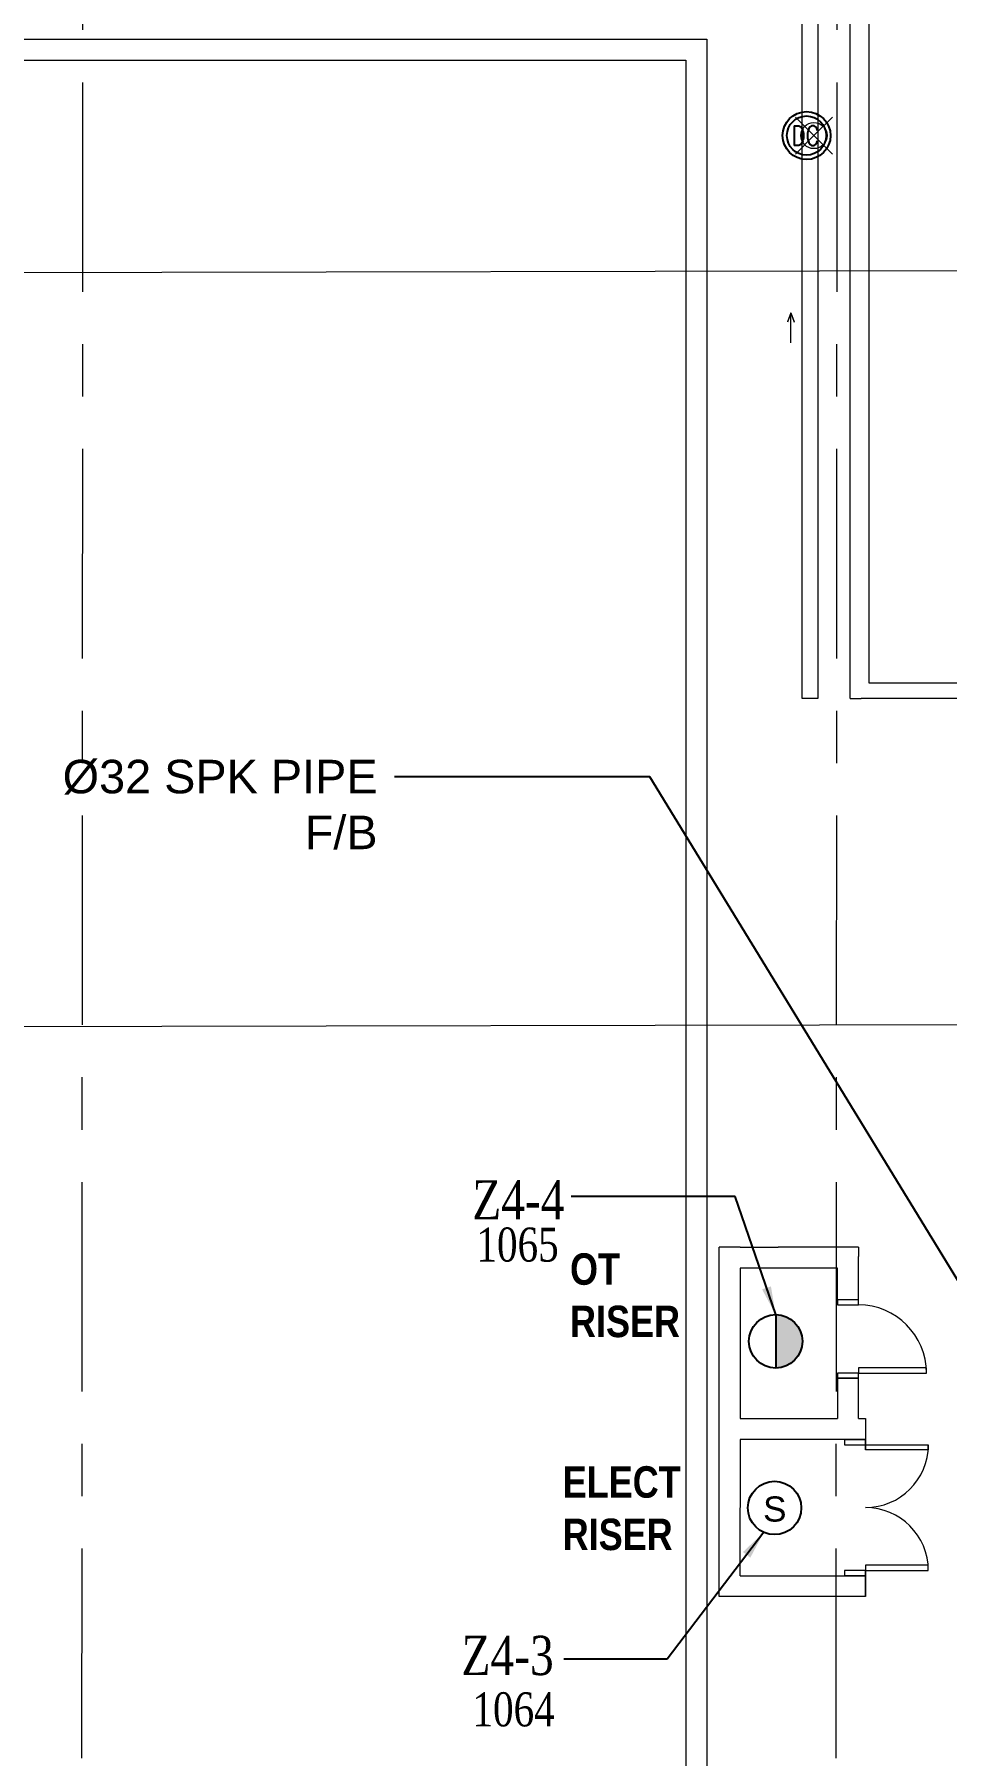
# Model space of a CAD drawing. Header units: millimetres. Extents: x -47219 to 440296, y -79832 to 7189.
# Drawn here: x 41557 to 50265, y -24567 to -8134 of the extents above; entities that cross this region are included whole.
import ezdxf
from ezdxf import colors
from ezdxf.entities.mleader import LeaderData, LeaderLine
from ezdxf.math import Vec2, Vec3

# ---------------------------------------------------------------- set-up
doc = ezdxf.new("R2010")
doc.units = ezdxf.units.MM
doc.linetypes.add('BLK_2 - 3RD STOREY  LOWER ROOF PLAN-archi clean_25 SEPT 2024$0$IDA - Grid Line', pattern=[3500, 2000, -500, 500, -500])
for name, color, linetype in [('ADRESS', 42, 'Continuous'), ('ANNOTATION', 7, 'Continuous'), ('DIM', 8, 'Continuous'), ('M-_FIREHEAT_E-', 1, 'Continuous'), ('M-_FIRESMOKE_E-', 1, 'Continuous'), ('M-FIRE----_E-', 12, 'Continuous'), ('ROOMNAME', 7, 'Continuous'), ('ZONE NUMBER', 154, 'Continuous')]:
    doc.layers.add(name, color=color, linetype=linetype)
for name, color, linetype, lineweight in [('BLK_2 - 3RD STOREY  LOWER ROOF PLAN-archi clean_25 SEPT 2024$0$1599_DB_A_BLK2_HQ_R21-2ND STOREY 20230517--$0$A-_DOOR----_E-1', 8, 'Continuous', 9), ('BLK_2 - 3RD STOREY  LOWER ROOF PLAN-archi clean_25 SEPT 2024$0$A-_DETA----_ED-1', 8, 'Continuous', 9), ('BLK_2 - 3RD STOREY  LOWER ROOF PLAN-archi clean_25 SEPT 2024$0$A-_DOOR----_E-1', 8, 'Continuous', 9), ('BLK_2 - 3RD STOREY  LOWER ROOF PLAN-archi clean_25 SEPT 2024$0$A-_GENM----_M-9', 8, 'Continuous', 9), ('BLK_2 - 3RD STOREY  LOWER ROOF PLAN-archi clean_25 SEPT 2024$0$A-_WALL----_E', 8, 'Continuous', 9), ('BLK_2 - 3RD STOREY  LOWER ROOF PLAN-archi clean_25 SEPT 2024$0$S-_ANOTGRID_E-1', 8, 'BLK_2 - 3RD STOREY  LOWER ROOF PLAN-archi clean_25 SEPT 2024$0$IDA - Grid Line', 9), ('M-_SPRKPIEX_E-', 1, 'Continuous', 30)]:
    doc.layers.add(name, color=color, linetype=linetype, lineweight=lineweight)
doc.styles.add('BLK_2 - 3RD STOREY  LOWER ROOF PLAN_12 JUNE 2024$0$Arial Narrow_B_2', font='ARIALNB.TTF', dxfattribs={"height": 300})
doc.styles.get("Standard").update_dxf_attribs({"font": 'arial.ttf'})
doc.styles.add('TIME', font='times.ttf', dxfattribs={"width": 0.8})
doc.styles.add('TW_Romans', font='romans.shx', dxfattribs={"width": 0.8})
doc.dimstyles.new('DIM 150', dxfattribs={"dimscale": 1500, "dimtxt": 0.18, "dimasz": 0.18, "dimexe": 0.18, "dimexo": 0.0625, "dimgap": 0.09, "dimtad": 0, "dimtih": 1, "dimtoh": 1, "dimdec": 0, "dimzin": 0, "dimdsep": 46, "dimtxsty": 'Standard', "dimblk": 'OBLIQUE', "dimcen": 0.09, "dimadec": 0, "dimazin": 0, "dimtfac": 1, "dimtdec": 0, "dimtofl": 0, "dimtmove": 0, "dimatfit": 3, "dimfxl": 1, "dimtolj": 1, "dimtzin": 0, "dimarcsym": 0})

# ---------------------------------------------------------------- blocks, each defined once
blk = doc.blocks.new('Extinguisher')
at = {"layer": 'M-FIRE----_E-'}
for radius in [238, 195]:
    blk.add_circle((0, 0), radius, dxfattribs=at)
at = {"color": 7, "style": 'TW_Romans', "width": 0.8}
blk.add_text('DC', height=195, dxfattribs=at).set_placement((-151, -98))
blk = doc.blocks.new('SMOKE')
at = {"layer": 'M-_FIRESMOKE_E-'}
blk.add_circle((0, 0), 255, dxfattribs=at)
blk.add_text('S', height=240, dxfattribs=at).set_placement((-110, -130))
blk = doc.blocks.new('HEAT')
at = {"layer": 'M-_FIREHEAT_E-'}
h = blk.add_hatch(color=256, dxfattribs=at)
h.dxf.hatch_style = 1
h.paths.add_polyline_path([(255, 0, 0.414214), (0, 255), (0, -255, 0.414214)])
blk.add_line((0, 255), (0, -255), dxfattribs=at)
blk.add_circle((0, 0), 255, dxfattribs=at)
blk = doc.blocks.new('_Oblique')
at = {"color": 0, "linetype": 'ByBlock', "lineweight": -2}
blk.add_line((-0.5, -0.5), (0.5, 0.5), dxfattribs=at)
blk = doc.blocks.new('BLK_2 - 3RD STOREY  LOWER ROOF PLAN-archi clean_25 SEPT 2024$0$1599_DB_A_BLK2_HQ_R21-2ND STOREY 20230517--$0$IDA - F - Double - Swing - 1300L X 2130H - B2-FTD04 - 2HR-3245310-LINKVIEW_BLK2_2ND STOREY')
at = {"layer": 'BLK_2 - 3RD STOREY  LOWER ROOF PLAN-archi clean_25 SEPT 2024$0$1599_DB_A_BLK2_HQ_R21-2ND STOREY 20230517--$0$A-_DOOR----_E-1'}
for p, q in [((-600, 700), (-550, 700)), ((-600, 100), (-600, 700)), ((-550, 700), (-550, 100)), ((600, 700), (550, 700)), ((550, 700), (550, 100)), ((600, 100), (600, 700)), ((-600, 100), (-650, 100)), ((-550, 100), (-600, 100)), ((-600, -100), (-600, 100)), ((550, 100), (600, 100)), ((650, 100), (600, 100)), ((600, 100), (600, -100)), ((-650, -100), (-600, -100)), ((600, -100), (650, -100))]:
    blk.add_line(p, q, dxfattribs=at)
for centre, start, end in [((-600, 100), 360, 90), ((600, 100), 90, 180)]:
    blk.add_arc(centre, 600, start, end, dxfattribs=at)
blk = doc.blocks.new('BLK_2 - 3RD STOREY  LOWER ROOF PLAN-archi clean_25 SEPT 2024$0$IDA- Fire Extinguisher - 3kg AB-3508502-BLK 2 LOWER ROOF PLAN')
at = {"layer": 'BLK_2 - 3RD STOREY  LOWER ROOF PLAN-archi clean_25 SEPT 2024$0$A-_DETA----_ED-1'}
for p in [(-177, 477), (177, 477), (-177, 123), (177, 123)]:
    blk.add_line(p, (0, 300), dxfattribs=at)
blk.add_circle((0, 300), 125, dxfattribs=at)
blk = doc.blocks.new('BLK_2 - 3RD STOREY  LOWER ROOF PLAN-archi clean_25 SEPT 2024$0$IDA - F - Single - Swing - 750L X 2200H - B2-FMD02 - 1HR-3558680-BLK 2 LOWER ROOF PLAN')
at = {"layer": 'BLK_2 - 3RD STOREY  LOWER ROOF PLAN-archi clean_25 SEPT 2024$0$A-_DOOR----_E-1'}
for p, q in [((325, 750), (275, 750)), ((275, 750), (275, 100)), ((325, 100), (325, 750)), ((-325, 100), (-375, 100)), ((-375, 100), (-375, -100)), ((-325, -100), (-325, 100)), ((275, 100), (325, 100)), ((375, 100), (325, 100)), ((325, 100), (325, -100)), ((375, -100), (375, 100)), ((-375, -100), (-325, -100)), ((325, -100), (375, -100))]:
    blk.add_line(p, q, dxfattribs=at)
blk.add_arc((325, 100), 650, 90, 180, dxfattribs=at)
blk = doc.blocks.new('BLK_2 - 3RD STOREY  LOWER ROOF PLAN-archi clean_25 SEPT 2024$0$blk2 drain arrow - blk2 drain arrow-4025471-BLK2 LOWER ROOF RAIN WATER DOWN PIPE')
at = {"layer": 'BLK_2 - 3RD STOREY  LOWER ROOF PLAN-archi clean_25 SEPT 2024$0$A-_GENM----_M-9'}
for p, q in [((-285, 0), (-198, 32)), ((0, 0), (-285, 0)), ((-285, 0), (-198, -32))]:
    blk.add_line(p, q, dxfattribs=at)
blk = doc.blocks.new('BLK_2 - 3RD STOREY  LOWER ROOF PLAN-archi clean_25 SEPT 2024')
at = {"layer": 'BLK_2 - 3RD STOREY  LOWER ROOF PLAN-archi clean_25 SEPT 2024$0$A-_WALL----_E'}
for p, q in [((-81795, -38477), (-81795, -57052)), ((-81975, -57202), (-81975, -38627)), ((-99117, -53152), (-59522, -53073)), ((-82541, -53521), (-82572, -53607)), ((-82541, -53521), (-82509, -53607)), ((-82541, -53806), (-82541, -53521)), ((-81795, -57052), (-77995, -57052)), ((-81975, -57202), (-81870, -57202)), ((-77995, -57202), (-81870, -57202)), ((-99117, -60352), (-59522, -60273)), ((-83225, -65777), (-83225, -62442)), ((-83025, -62442), (-83225, -62442)), ((-83025, -62442), (-82662, -62442)), ((-82095, -62442), (-82662, -62442)), ((-81895, -62442), (-82095, -62442)), ((-81895, -62442), (-81895, -62529)), ((-81895, -62942), (-81895, -62529)), ((-83025, -62642), (-83025, -64077)), ((-82095, -62642), (-83025, -62642)), ((-82095, -62942), (-82095, -62642)), ((-81895, -62942), (-82095, -62942)), ((-82095, -63692), (-82095, -64077)), ((-81895, -63692), (-82095, -63692)), ((-81895, -64077), (-81895, -63692)), ((-83025, -64077), (-82095, -64077)), ((-81895, -64077), (-81828, -64077)), ((-81828, -64077), (-81828, -64377)), ((-83024, -64277), (-83028, -65577)), ((-81828, -64277), (-83025, -64277)), ((-82028, -64277), (-81828, -64277)), ((-81828, -65477), (-81828, -65777)), ((-83025, -65577), (-81828, -65577)), ((-81828, -65577), (-82028, -65577)), ((-81828, -65777), (-81828, -65577)), ((-83025, -65777), (-83225, -65777)), ((-81828, -65777), (-83025, -65777))]:
    blk.add_line(p, q, dxfattribs=at)
for points in [[(-82432, -57202), (-82432, -38671), (-82282, -38671), (-82282, -57202)], [(-95347, -50907), (-83343, -50907), (-83343, -100753), (-95347, -100753)], [(-95147, -51107), (-83543, -51107), (-83543, -100553), (-95147, -100553)]]:
    blk.add_lwpolyline(points, close=True, dxfattribs=at)
at = {"layer": 'BLK_2 - 3RD STOREY  LOWER ROOF PLAN-archi clean_25 SEPT 2024$0$S-_ANOTGRID_E-1'}
for p, q in [((-89293, -37319), (-89345, -122559)), ((-82093, -37319), (-82145, -122559))]:
    blk.add_line(p, q, dxfattribs=at)
at = {"layer": 'BLK_2 - 3RD STOREY  LOWER ROOF PLAN-archi clean_25 SEPT 2024$0$A-_WALL----_E'}
for name, p, rotation in [('BLK_2 - 3RD STOREY  LOWER ROOF PLAN-archi clean_25 SEPT 2024$0$IDA- Fire Extinguisher - 3kg AB-3508502-BLK 2 LOWER ROOF PLAN', (-82020, -51827), 90), ('BLK_2 - 3RD STOREY  LOWER ROOF PLAN-archi clean_25 SEPT 2024$0$blk2 drain arrow - blk2 drain arrow-4025471-BLK2 LOWER ROOF RAIN WATER DOWN PIPE', (-82541, -53806), 270), ('BLK_2 - 3RD STOREY  LOWER ROOF PLAN-archi clean_25 SEPT 2024$0$IDA - F - Single - Swing - 750L X 2200H - B2-FMD02 - 1HR-3558680-BLK 2 LOWER ROOF PLAN', (-81995, -63317), 270), ('BLK_2 - 3RD STOREY  LOWER ROOF PLAN-archi clean_25 SEPT 2024$0$1599_DB_A_BLK2_HQ_R21-2ND STOREY 20230517--$0$IDA - F - Double - Swing - 1300L X 2130H - B2-FTD04 - 2HR-3245310-LINKVIEW_BLK2_2ND STOREY', (-81928, -64927), 270)]:
    blk.add_blockref(name, p, dxfattribs=dict(at, rotation=rotation))

msp = doc.modelspace()

# ---------------------------------------------------------------- block references
at = {"layer": 'M-_FIREHEAT_E-'}
msp.add_blockref('HEAT', (48633.4, -20611.7), dxfattribs=at)
at = {"layer": 'M-_FIRESMOKE_E-'}
msp.add_blockref('SMOKE', (48623, -22202.7), dxfattribs=at)
at = {"layer": 'M-_SPRKPIEX_E-'}
msp.add_blockref('BLK_2 - 3RD STOREY  LOWER ROOF PLAN-archi clean_25 SEPT 2024', (131318.5, 42727.7), dxfattribs=at)
at = {"layer": 'M-FIRE----_E-', "xscale": 0.9600000000000002, "yscale": 0.9600000000000002, "zscale": 0.9600000000000002}
msp.add_blockref('Extinguisher', (48928.3, -9099.7), dxfattribs=at)

# ---------------------------------------------------------------- texts
at = {"layer": 'ADRESS', "char_height": 325, "width": 1194.075, "attachment_point": 1, "style": 'TIME'}
for s, insert in [('1065', (45776.6, -19525.4)), ('1064', (45738.7, -23963))]:
    msp.add_mtext(s, dxfattribs=dict(at, insert=insert))
at = {"layer": 'ROOMNAME', "char_height": 300, "attachment_point": 1, "style": 'BLK_2 - 3RD STOREY  LOWER ROOF PLAN_12 JUNE 2024$0$Arial Narrow_B_2'}
for s, insert, width in [('OT\\PRISER', (46670.1, -19771.7), 710.364), ('ELECT\\PRISER', (46600.1, -21804.8), 300.633)]:
    msp.add_mtext(s, dxfattribs=dict(at, insert=insert, width=width))
at = {"layer": 'ZONE NUMBER', "char_height": 375, "width": 3799.999, "attachment_point": 1, "style": 'TIME'}
for s, insert in [('Z4-4', (45736.6, -19073.6)), ('Z4-3', (45633.9, -23423.1))]:
    msp.add_mtext(s, dxfattribs=dict(at, insert=insert))

# ---------------------------------------------------------------- leaders
at = {"layer": 'ANNOTATION'}
ml = msp.add_multileader_mtext('Standard', dxfattribs=at)
ml.set_content('%%C32 SPK PIPE\\PF/B', color=256)
ml.set_leader_properties()
ml.build(insert=Vec2(0, 0))
ml.multileader.update_dxf_attribs({"arrow_head_size": 320, "scale": 80})
ctx = ml.context
ctx.base_point, ctx.scale, ctx.char_height, ctx.arrow_head_size, ctx.landing_gap_size, ctx.plane_origin = Vec3(41708.6, -15222.4), 80, 320, 320, 160, Vec3(49652.4, -20473.2)
ctx.text_align_type = 2
notes = []
notes.append((ctx, [(1, (1, 1, 0), (47433.3, -15222.4), (-1, 0), 2440.3, [(1, [(50972.2, -21014.6)], 0, [])])]))
ctx.mtext.insert, ctx.mtext.alignment, ctx.mtext.flow_direction = Vec3(44833, -15059.7), 3, 5
at = {"layer": 'DIM'}
for points in [[(48633.4, -20356.9), (48247.2, -19229.3), (46682, -19229.3)], [(48519.5, -22435.5), (47599, -23645.6), (46611.9, -23645.6)]]:
    msp.add_leader(points, dimstyle='DIM 150', override={"dimgap": 0.09, "dimtad": 0}, dxfattribs=at)
for ctx, leaders in notes:
    for number, flags, end, landing, length, lines in leaders:
        leader = LeaderData()
        leader.index, (leader.has_last_leader_line, leader.has_dogleg_vector, leader.attachment_direction) = number, flags
        leader.last_leader_point, leader.dogleg_vector, leader.dogleg_length = Vec3(end), Vec3(landing), length
        for number, points, colour, breaks in lines:
            line = LeaderLine()
            line.index, line.vertices, line.color, line.breaks = number, Vec3.list(points), colors.encode_raw_color(colour), breaks
            leader.lines.append(line)
        ctx.leaders.append(leader)

doc.saveas('drawing.dxf')
